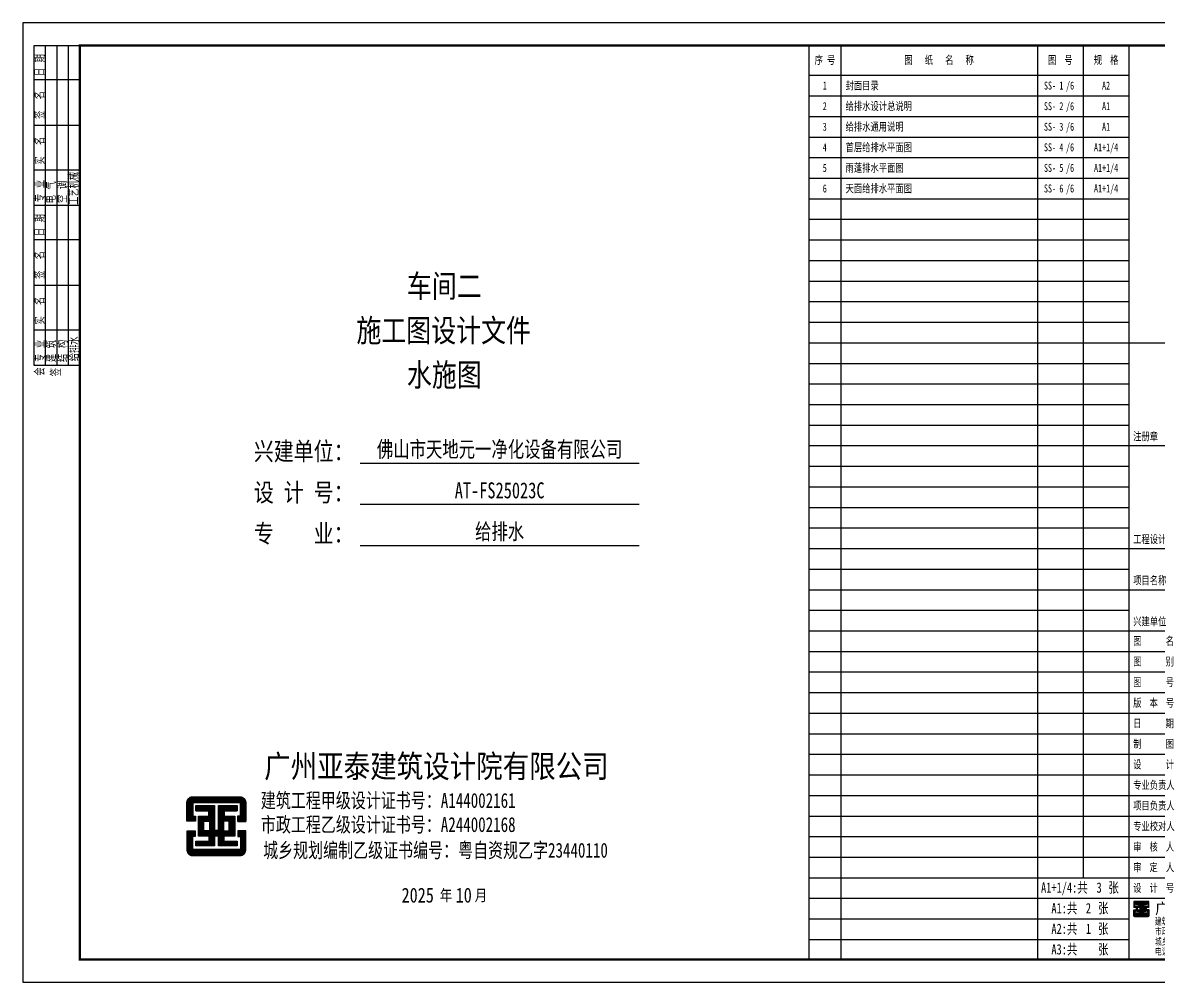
# Model space of a CAD drawing. Extents: x -539947 to 213937, y -712430 to -438816.
# Drawn here: x -539947 to -490220, y -530775 to -488775 of the extents above; entities that cross this region are included whole.
import ezdxf
from ezdxf.enums import TextEntityAlignment as Align

# ---------------------------------------------------------------- set-up
doc = ezdxf.new("R2010")
doc.units = 0
doc.header["$LTSCALE"] = 1000
doc.header["$MEASUREMENT"] = 0
for name, color, linetype in [('4', 4, 'Continuous'), ('9', 9, 'Continuous'), ('PUB_TITLE', 4, 'Continuous'), ('TWT_TEXT', 7, 'Continuous'), ('框', 130, 'Continuous')]:
    doc.layers.add(name, color=color, linetype=linetype)
doc.styles.add('-宋体', font='simsun_0.shx', dxfattribs={"width": 0.8})
doc.styles.add('_TCH_DIM', font='SIMPLEX.shx', dxfattribs={"width": 0.8, "bigfont": 'GBCBIG.shx'})
doc.styles.add('TBC', font='simhei_0.shx', dxfattribs={"width": 0.9})
doc.styles.add('天正', font='simplex.shx', dxfattribs={"width": 0.7, "bigfont": 'hztxt.shx'})

# ---------------------------------------------------------------- blocks, each defined once
blk = doc.blocks.new('A$C03881E2F')
at = {"layer": '4'}
h = blk.add_hatch(dxfattribs=at)
h.set_pattern_fill('ANSI31', color=256, scale=264.863258, angle=135, style=0)
h.set_pattern_definition([(180, (-575610.957, -212484.205), (-7e-15, -33.1079073), [])])
edge = h.paths.add_edge_path()
edge.add_line((373, 1717), (373, 1500))
edge.add_line((373, 1500), (0, 1500))
edge.add_line((0, 1500), (0, 2324))
edge.add_arc((238, 2324), 238, 90, 180, ccw=False)
edge.add_line((238, 2562), (2331, 2562))
edge.add_arc((2331, 2324), 238, 0, 90, ccw=False)
edge.add_line((2570, 2324), (2570, 1487))
edge.add_line((2570, 1487), (2226, 1487))
edge.add_line((2226, 1487), (2226, 1736))
edge.add_line((2226, 1736), (2303, 1736))
edge.add_line((2303, 1736), (2340, 1736))
edge.add_line((2340, 1736), (2340, 2297))
edge.add_line((2340, 2297), (257, 2297))
edge.add_line((257, 2297), (257, 1717))
edge.add_line((257, 1717), (373, 1717))
h.paths.add_polyline_path([(1385, 1101), (1385, 2181), (2199, 2181), (2199, 1948), (1633, 1948), (1633, 1719), (2090, 1719), (2090, 843), (1615, 843), (1615, 624), (2203, 624), (2203, 420), (1387, 420), (1387, 848), (1203, 848), (1203, 420), (387, 420), (387, 624), (975, 624), (975, 843), (500, 843), (500, 1719), (957, 1719), (957, 1948), (391, 1948), (391, 2181), (1205, 2181), (1205, 1101)])
h.paths.add_polyline_path([(736, 1498), (994, 1498), (994, 1084), (736, 1084)], flags=16)
h.paths.add_polyline_path([(1854, 1498), (1596, 1498), (1596, 1084), (1854, 1084)], flags=16)
edge = h.paths.add_edge_path()
edge.add_line((373, 845), (373, 1062))
edge.add_line((373, 1062), (0, 1062))
edge.add_line((0, 1062), (0, 238))
edge.add_arc((238, 238), 238, 180, 270)
edge.add_line((238, 0), (2331, 0))
edge.add_arc((2331, 238), 238, 270, 360)
edge.add_line((2570, 238), (2570, 1075))
edge.add_line((2570, 1075), (2226, 1075))
edge.add_line((2226, 1075), (2226, 826))
edge.add_line((2226, 826), (2303, 826))
edge.add_line((2303, 826), (2340, 826))
edge.add_line((2340, 826), (2340, 265))
edge.add_line((2340, 265), (257, 265))
edge.add_line((257, 265), (257, 845))
edge.add_line((257, 845), (373, 845))
for points in [[(373, 1720), (373, 1503), (0, 1503), (0, 2327, -0.414214), (238, 2565), (2331, 2565, -0.414214), (2570, 2327), (2570, 1490), (2226, 1490), (2226, 1739), (2303, 1739), (2340, 1739), (2340, 2300), (257, 2300), (257, 1720)], [(373, 845), (373, 1062), (0, 1062), (0, 238, 0.414214), (238, 0), (2331, 0, 0.414214), (2570, 238), (2570, 1075), (2226, 1075), (2226, 826), (2303, 826), (2340, 826), (2340, 265), (257, 265), (257, 845)]]:
    blk.add_lwpolyline(points, format="xyb", close=True, dxfattribs=at)
blk.add_lwpolyline([(1385, 1101), (1385, 1101), (1385, 2181), (2199, 2181), (2199, 1948), (1633, 1948), (1633, 1719), (2090, 1719), (2090, 843), (1615, 843), (1615, 624), (2203, 624), (2203, 420), (1387, 420), (1387, 848), (1203, 848), (1203, 420), (387, 420), (387, 624), (975, 624), (975, 843), (500, 843), (500, 1719), (957, 1719), (957, 1948), (391, 1948), (391, 2181), (1205, 2181), (1205, 1101), (1385, 1101)], dxfattribs=at)
for points in [[(736, 1498), (994, 1498), (994, 1084), (736, 1084)], [(1854, 1498), (1596, 1498), (1596, 1084), (1854, 1084)]]:
    blk.add_lwpolyline(points, close=True, dxfattribs=at)
blk = doc.blocks.new('A$C29A34EED')
at = {"layer": '框'}
for p, q in [((0, 461), (0, 14461)), ((0, 14461), (2000, 14461)), ((500, 461), (500, 14461)), ((1000, 461), (1000, 14461)), ((1500, 461), (1500, 14461)), ((2000, 461), (2000, 14461)), ((2000, 12961), (0, 12961)), ((2000, 10961), (0, 10961)), ((2000, 9005), (0, 9005)), ((2000, 7461), (0, 7461)), ((2000, 5961), (0, 5961)), ((2000, 3961), (0, 3961)), ((2000, 2005), (0, 2005)), ((2000, 461), (0, 461))]:
    blk.add_line(p, q, dxfattribs=at)
at = {"layer": '框', "style": '_TCH_DIM', "width": 0.8}
for s, p in [('日 期', (462, 13120)), ('签  名', (466, 11253)), ('实  名', (466, 9253)), ('工艺机械', (1953, 7486)), ('专 业', (472, 7613)), ('电 气', (957, 7555)), ('空 调', (1460, 7573)), ('日 期', (462, 6120)), ('签  名', (466, 4253)), ('实  名', (466, 2253)), ('专 业', (480, 613)), ('建 筑', (967, 607)), ('结 构', (1470, 612)), ('给排水', (1970, 645)), ('会', (470, 12)), ('签', (1174, -12))]:
    blk.add_text(s, height=450, rotation=90, dxfattribs=at).set_placement(p)
blk = doc.blocks.new('A$C54597E38')
at = {"layer": '9'}
h = blk.add_hatch(dxfattribs=at)
h.set_pattern_fill('ANSI31', color=256, scale=70.630202, angle=135, style=0)
h.set_pattern_definition([(180, (-153496.256, -56662.455), (-2e-15, -8.82877527), [])])
edge = h.paths.add_edge_path()
edge.add_line((99, 458), (99, 400))
edge.add_line((99, 400), (0, 400))
edge.add_line((0, 400), (0, 620))
edge.add_arc((64, 620), 63.6, 90, 180, ccw=False)
edge.add_line((64, 683), (622, 683))
edge.add_arc((622, 620), 63.6, 0, 90, ccw=False)
edge.add_line((685, 620), (685, 396))
edge.add_line((685, 396), (594, 396))
edge.add_line((594, 396), (594, 463))
edge.add_line((594, 463), (614, 463))
edge.add_line((614, 463), (624, 463))
edge.add_line((624, 463), (624, 613))
edge.add_line((624, 613), (68, 613))
edge.add_line((68, 613), (68, 458))
edge.add_line((68, 458), (99, 458))
h.paths.add_polyline_path([(369, 293), (369, 582), (586, 582), (586, 519), (436, 519), (436, 458), (557, 458), (557, 225), (431, 225), (431, 166), (588, 166), (588, 112), (370, 112), (370, 226), (321, 226), (321, 112), (103, 112), (103, 166), (260, 166), (260, 225), (133, 225), (133, 458), (255, 458), (255, 519), (104, 519), (104, 582), (321, 582), (321, 293)])
h.paths.add_polyline_path([(196, 399), (265, 399), (265, 289), (196, 289)], flags=16)
h.paths.add_polyline_path([(494, 399), (425, 399), (425, 289), (494, 289)], flags=16)
edge = h.paths.add_edge_path()
edge.add_line((99, 225), (99, 283))
edge.add_line((99, 283), (0, 283))
edge.add_line((0, 283), (0, 64))
edge.add_arc((64, 64), 63.6, 180, 270)
edge.add_line((64, 0), (622, 0))
edge.add_arc((622, 64), 63.6, 270, 360)
edge.add_line((685, 64), (685, 287))
edge.add_line((685, 287), (594, 287))
edge.add_line((594, 287), (594, 220))
edge.add_line((594, 220), (614, 220))
edge.add_line((614, 220), (624, 220))
edge.add_line((624, 220), (624, 71))
edge.add_line((624, 71), (68, 71))
edge.add_line((68, 71), (68, 225))
edge.add_line((68, 225), (99, 225))
blk.add_lwpolyline([(369, 293), (369, 293), (369, 582), (586, 582), (586, 519), (436, 519), (436, 458), (557, 458), (557, 225), (431, 225), (431, 166), (588, 166), (588, 112), (370, 112), (370, 226), (321, 226), (321, 112), (103, 112), (103, 166), (260, 166), (260, 225), (133, 225), (133, 458), (255, 458), (255, 519), (104, 519), (104, 582), (321, 582), (321, 293), (369, 293)], dxfattribs=at)
blk.add_lwpolyline([(99, 225), (99, 283), (0, 283), (0, 64, 0.414214), (64, 0), (622, 0, 0.414214), (685, 64), (685, 287), (594, 287), (594, 220), (614, 220), (624, 220), (624, 71), (68, 71), (68, 225)], format="xyb", close=True, dxfattribs=at)
blk.add_lwpolyline([(494, 399), (425, 399), (425, 289), (494, 289)], close=True, dxfattribs=at)
blk = doc.blocks.new('标框')
at = {"layer": '4'}
for p, q in [((-105112, 98008), (-105112, 71592)), ((-95112, 98008), (-95112, 71592))]:
    blk.add_line(p, q, dxfattribs=at)
at = {"layer": '框'}
for p, q in [((-105112, 111592), (-105112, 71592)), ((-95112, 111592), (-95112, 71592)), ((-105112, 98584), (-95112, 98584)), ((-105112, 94081), (-95112, 94081)), ((-105112, 89578), (-95112, 89578)), ((-105112, 87777), (-95112, 87777)), ((-105112, 85976), (-95112, 85976)), ((-105112, 85075), (-95112, 85075)), ((-105112, 84174), (-95112, 84174)), ((-105112, 83274), (-95112, 83274)), ((-105112, 82373), (-95112, 82373)), ((-105112, 81473), (-95112, 81473)), ((-105112, 80572), (-95112, 80572)), ((-105112, 79671), (-95112, 79671)), ((-105112, 78771), (-95112, 78771)), ((-105112, 77870), (-95112, 77870)), ((-105112, 76970), (-95112, 76970)), ((-105112, 76069), (-95112, 76069)), ((-105112, 75168), (-95112, 75168)), ((-105112, 74268), (-95112, 74268))]:
    blk.add_line(p, q, dxfattribs=at)
at = {"layer": '4'}
blk.add_blockref('A$C54597E38', (-104913, 73473), dxfattribs=at)
at = {"layer": 'TWT_TEXT', "style": 'TBC', "width": 0.9}
blk.add_text('广州亚泰建筑设计院有限公司', height=480, dxfattribs=at).set_placement((-103962, 73582))
at = {"layer": 'TWT_TEXT', "style": '_TCH_DIM'}
for s, height, p in [('建筑工程甲级设计证书号：', 300, (-103979, 73080)), ('市政工程乙级设计证书号：', 300, (-103979, 72647)), ('城乡规划编制乙级证书编号：粤自资规乙字', 300, (-103979, 72198)), ('电话', 300, (-103979, 71765)), ('图纸版权属设计单位所有，未经许可，外人及外单位不得翻印复制作为其他工程之用', 249.73, (-102027, 71082))]:
    blk.add_text(s, height=height, rotation=359.9997, dxfattribs=at).set_placement(p)
at = {"layer": 'TWT_TEXT', "style": '天正', "width": 0.67}
for s, height, p in [('A144002161', 300, (-101392, 73058)), ('A244002168', 300, (-101382, 72625)), ('23440110', 300, (-99787, 72179)), ('Tel：020-84214629', 290, (-103368, 71744))]:
    blk.add_text(s, height=height, rotation=359.9997, dxfattribs=at).set_placement(p)
at = {"layer": '框', "style": '-宋体', "width": 0.74}
for s, p in [('注册章', (-104927, 94312)), ('工程设计出图专用章', (-104926, 89809)), ('项目名称', (-104926, 88008)), ('车间一', (-102099, 88008)), ('兴建单位', (-104926, 86207)), ('佛山市天地元一净化设备有限公司', (-102100, 86207)), ('图      名', (-104926, 85353)), ('图      别', (-104926, 84452)), ('图      号', (-104926, 83552)), ('版  本  号', (-104927, 82651)), ('第一版', (-102100, 82651)), ('日      期', (-104926, 81751)), ('2025.10', (-102099, 81751)), ('制      图', (-104926, 80850)), ('设      计', (-104926, 79950)), ('专业负责人', (-104926, 79049)), ('项目负责人', (-104926, 78148)), ('专业校对人', (-104926, 77248)), ('审  核  人', (-104926, 76347)), ('审  定  人', (-104926, 75447)), ('设  计  号', (-104926, 74546)), ('AT-FS25023C', (-102108, 74546))]:
    blk.add_text(s, height=350, dxfattribs=at).set_placement(p)
for s, p in [('叶润华', (-101553, 80850)), ('叶润华', (-101553, 79950)), ('何志朋', (-101553, 78148)), ('范 武', (-101553, 77248)), ('陈伟业', (-101553, 76347)), ('何志朋', (-101553, 75447))]:
    blk.add_text(s, height=350, dxfattribs=at).set_placement(p, align=Align.CENTER)
blk = doc.blocks.new('框')
at = {"layer": '4'}
for p, q in [((-296744, 162730), (-296744, 136314)), ((-286744, 162730), (-286744, 136314))]:
    blk.add_line(p, q, dxfattribs=at)
at = {"layer": '框'}
for p, q in [((-296744, 176314), (-296744, 136314)), ((-286744, 176314), (-286744, 136314))]:
    blk.add_line(p, q, dxfattribs=at)
at = {"layer": '4'}
blk.add_blockref('标框', (-191632, 64721), dxfattribs=at)
at = {"layer": '框', "style": '-宋体', "width": 0.74}
for s, p in [('水  施', (-293732, 149174)), ('SS-  /', (-293732, 148273)), ('6', (-292587, 148273))]:
    blk.add_text(s, height=350, dxfattribs=at).set_placement(p)
blk = doc.blocks.new('A$C7517252D')
at = {"layer": '4'}
for name, p in [('A$C29A34EED', (0, 26072)), ('框', (344644, -135781))]:
    blk.add_blockref(name, p, dxfattribs=at)

msp = doc.modelspace()

# ---------------------------------------------------------------- linework, layer by layer
at = {"layer": '4'}
for p, q in [((-505555.9, -489775), (-505555.9, -529775)), ((-504155, -489775), (-504155, -529775)), ((-495549.3, -489775), (-495549.3, -529775)), ((-493548, -489775), (-493548, -526199)), ((-491546.7, -489775), (-491546.7, -524798.1)), ((-505555.9, -491075.9), (-491546.7, -491075.9)), ((-505555.9, -491976.5), (-491546.7, -491976.5)), ((-505555.9, -492877.1), (-491546.7, -492877.1)), ((-505555.9, -493777.7), (-491546.7, -493777.7)), ((-505555.9, -494678.3), (-491546.7, -494678.3)), ((-505555.9, -495578.9), (-491546.7, -495578.9)), ((-505555.9, -496479.5), (-491546.7, -496479.5)), ((-505555.9, -497380.1), (-491546.7, -497380.1)), ((-505555.9, -498280.6), (-491546.7, -498280.6)), ((-505555.9, -499181.2), (-491546.7, -499181.2)), ((-505555.9, -500081.8), (-491546.7, -500081.8)), ((-505555.9, -500982.4), (-491546.7, -500982.4)), ((-505555.9, -501883), (-491546.7, -501883)), ((-505555.9, -502783.6), (-491546.7, -502783.6)), ((-505555.9, -503684.2), (-491546.7, -503684.2)), ((-505555.9, -504584.8), (-491546.7, -504584.8)), ((-505555.9, -505485.4), (-491546.7, -505485.4)), ((-505555.9, -506386), (-491546.7, -506386)), ((-505555.9, -507286.6), (-491546.7, -507286.6)), ((-525183.4, -508055.2), (-512978.9, -508055.2)), ((-505555.9, -508187.2), (-491546.7, -508187.2)), ((-505555.9, -509087.8), (-491546.7, -509087.8)), ((-525183.4, -509855.2), (-512978.9, -509855.2)), ((-505555.9, -509988.4), (-491546.7, -509988.4)), ((-505555.9, -510889), (-491546.7, -510889)), ((-525183.4, -511655.2), (-512978.9, -511655.2)), ((-505555.9, -511789.5), (-491546.7, -511789.5)), ((-505555.9, -512690.1), (-491546.7, -512690.1)), ((-505555.9, -513590.7), (-491546.7, -513590.7)), ((-505555.9, -514491.3), (-491546.7, -514491.3)), ((-505555.9, -515391.9), (-491546.7, -515391.9)), ((-505555.9, -516292.5), (-491546.7, -516292.5)), ((-505555.9, -517193.1), (-491546.7, -517193.1)), ((-505555.9, -518093.7), (-491546.7, -518093.7)), ((-505555.9, -518994.3), (-491546.7, -518994.3)), ((-505555.9, -519894.9), (-491546.7, -519894.9)), ((-505555.9, -520795.5), (-491546.7, -520795.5)), ((-505555.9, -521696.1), (-491546.7, -521696.1)), ((-505555.9, -522596.7), (-491546.7, -522596.7)), ((-505555.9, -523497.3), (-491546.7, -523497.3)), ((-505555.9, -524397.9), (-491546.7, -524397.9)), ((-505555.9, -525298.4), (-491546.7, -525298.4)), ((-505555.9, -526199), (-491546.7, -526199)), ((-505555.9, -527099.6), (-491546.7, -527099.6)), ((-505555.9, -528000.2), (-491546.7, -528000.2)), ((-505555.9, -528900.8), (-491546.7, -528900.8))]:
    msp.add_line(p, q, dxfattribs=at)
at = {"layer": 'PUB_TITLE'}
msp.add_lwpolyline([(-539946.7, -530775), (-480546.7, -530775), (-480546.7, -488775), (-539946.7, -488775)], close=True, dxfattribs=at)
at = {"layer": 'PUB_TITLE', "const_width": 100}
msp.add_lwpolyline([(-537446.7, -529775), (-481546.7, -529775), (-481546.7, -489775), (-537446.7, -489775)], close=True, dxfattribs=at)

# ---------------------------------------------------------------- block references
at = {"layer": '4'}
for name, p in [('A$C7517252D', (-539446.7, -530307.6)), ('A$C03881E2F', (-532762.6, -525225))]:
    msp.add_blockref(name, p, dxfattribs=at)

# ---------------------------------------------------------------- texts
at = {"layer": 'PUB_TITLE', "color": 4, "style": '-宋体'}
for s, height, width, p in [('序 号', 350.23, 0.74, (-504846.9, -490581.7)), ('图   纸   名   称', 350.231, 0.74, (-499852.1, -490581.7)), ('图  号', 350.23, 0.74, (-494548.6, -490581.7)), ('规  格', 350.23, 0.74, (-492547.3, -490581.7)), ('1', 350.2, 0.74, (-504855.4, -491701.8)), ('SS-', 350.23, 0.74, (-495001.7, -491701.8)), ('1', 350.2, 0.74, (-494503.8, -491701.8)), ('A2', 350.23, 0.74, (-492547.3, -491701.8)), ('2', 350.2, 0.74, (-504855.4, -492602.4)), ('SS-', 350.23, 0.74, (-495001.7, -492602.4)), ('2', 350.2, 0.74, (-494503.8, -492602.4)), ('A1', 350.23, 0.74, (-492547.3, -492602.4)), ('3', 350.2, 0.74, (-504855.4, -493503)), ('SS-', 350.23, 0.74, (-495001.7, -493503)), ('3', 350.2, 0.74, (-494503.8, -493503)), ('A1', 350.23, 0.74, (-492547.3, -493503)), ('4', 350.2, 0.74, (-504855.4, -494403.6)), ('SS-', 350.23, 0.74, (-495001.7, -494403.6)), ('4', 350.2, 0.74, (-494503.8, -494403.6)), ('A1+1/4', 350.23, 0.74, (-492547.3, -494403.6)), ('5', 350.2, 0.74, (-504855.4, -495304.2)), ('SS-', 350.23, 0.74, (-495001.7, -495304.2)), ('5', 350.2, 0.74, (-494503.8, -495304.2)), ('A1+1/4', 350.23, 0.74, (-492547.3, -495304.2)), ('6', 350.2, 0.74, (-504855.4, -496204.8)), ('SS-', 350.23, 0.74, (-495001.7, -496204.8)), ('6', 350.2, 0.74, (-494503.8, -496204.8)), ('A1+1/4', 350.23, 0.74, (-492547.3, -496204.8)), ('车间二', 1000, 0.8, (-521501.3, -500802.1)), ('施工图设计文件 ', 1000, 0.8, (-521256.9, -502745.1)), ('水施图', 1000, 0.8, (-521501.3, -504688.1)), ('兴建单位：', 800, 0.8, (-527652.4, -507933.7)), ('佛山市天地元一净化设备有限公司', 700, 0.75, (-519081.1, -507792.5)), ('设 计 号：', 800, 0.8, (-527652.4, -509733.7)), ('AT-FS25023C', 700, 0.75, (-519081.1, -509592.5)), ('专    业：', 800, 0.8, (-527652.4, -511533.7)), ('给排水', 700, 0.75, (-519081.1, -511392.5)), ('广州亚泰建筑设计院有限公司', 1000, 0.85, (-521846.8, -521819.8)), ('建筑工程甲级设计证书号：A144002161', 650, 0.74, (-523955.2, -523140.1)), ('市政工程乙级设计证书号：A244002168', 650, 0.74, (-523955.2, -524196.7)), ('城乡规划编制乙级证书编号：粤自资规乙字23440110', 650, 0.74, (-521886.9, -525320))]:
    msp.add_text(s, height=height, dxfattribs=dict(at, width=width)).set_placement(p, align=Align.CENTER)
at = {"layer": 'PUB_TITLE', "color": 4, "style": '-宋体', "width": 0.74}
for s, p in [('封面目录', (-503944.9, -491701.8)), ('/6', (-494300.2, -491701.8)), ('给排水设计总说明', (-503944.9, -492602.4)), ('/6', (-494300.2, -492602.4)), ('给排水通用说明', (-503944.9, -493503)), ('/6', (-494300.2, -493503)), ('首层给排水平面图', (-503944.9, -494403.6)), ('/6', (-494300.2, -494403.6)), ('雨蓬排水平面图', (-503944.9, -495304.2)), ('/6', (-494300.2, -495304.2)), ('天面给排水平面图', (-503944.9, -496204.8)), ('/6', (-494300.2, -496204.8))]:
    msp.add_text(s, height=350.23, dxfattribs=at).set_placement(p)
at = {"layer": 'PUB_TITLE', "style": '-宋体', "width": 0.8}
for s, height, p in [('2025', 650, (-522664.9, -527286.9)), ('年', 500, (-521424.8, -527218.3)), ('10', 650, (-520651.4, -527286.9)), ('月', 500, (-519897, -527218.3))]:
    msp.add_text(s, height=height, dxfattribs=at).set_placement(p, align=Align.CENTER)
at = {"layer": 'TWT_TEXT', "style": '-宋体', "width": 0.74}
for s, height, p in [('A1+1/4:共    张', 450.297, (-493692.5, -526856.1)), ('3', 450.3, (-492851.5, -526856.1)), ('A1:共    张', 450.3, (-493692.5, -527756.7)), ('2', 450.3, (-493318.7, -527756.7)), ('A2:共    张', 450.3, (-493692.5, -528657.3)), ('1', 450.3, (-493318.7, -528657.3)), ('A3:共    张', 450.3, (-493692.5, -529557.9))]:
    msp.add_text(s, height=height, dxfattribs=at).set_placement(p, align=Align.CENTER)

doc.saveas('drawing.dxf')
